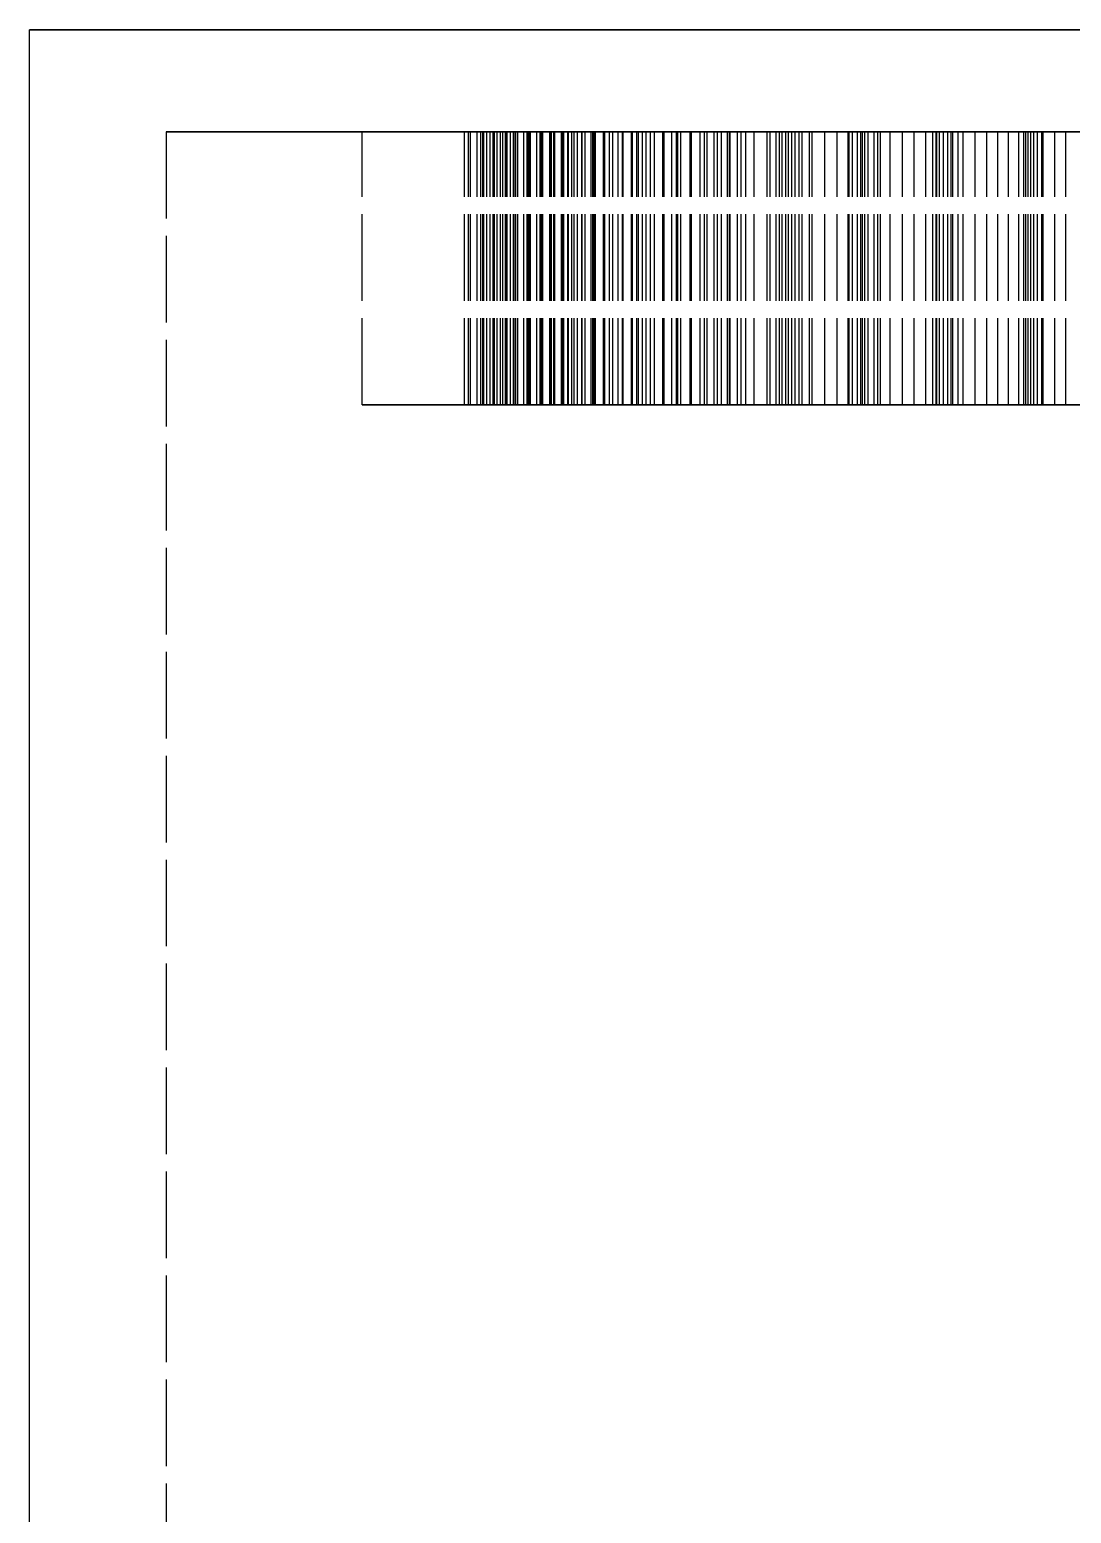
# Model space of a CAD drawing. Header units: millimetres. Extents: x -25 to 127, y -20 to 120.
# Drawn here: x -24 to -8.72, y 97.25 to 119 of the extents above; entities that cross this region are included whole.
import ezdxf

# ---------------------------------------------------------------- set-up
doc = ezdxf.new("R2010")
doc.units = ezdxf.units.MM
doc.linetypes.add('DASHED', pattern=[1.524, 1.27, -0.254])
doc.layers.add('HIDDEN', color=8, linetype='DASHED')
doc.layers.add('VISIBLE', color=7, linetype='CONTINUOUS')

msp = doc.modelspace()

# ---------------------------------------------------------------- linework, layer by layer
at = {"layer": 'HIDDEN'}
for points in [[(-24, 119), (-23.2381, 119), (-22.47619, 119), (-21.71429, 119), (-20.95238, 119), (-20.19048, 119), (-19.42857, 119), (-18.66667, 119), (-17.90476, 119), (-17.14286, 119), (-16.38095, 119), (-15.61905, 119), (-14.85714, 119), (-14.09524, 119), (-13.33333, 119), (-12.57143, 119), (-11.80952, 119), (-11.04762, 119), (-10.28571, 119), (-9.52381, 119), (-8.7619, 119), (-8, 119)], [(-8.03175, 117.5), (-8.73016, 117.5), (-9.42857, 117.5), (-10.12698, 117.5), (-10.8254, 117.5), (-11.52381, 117.5), (-12.22222, 117.5), (-12.92063, 117.5), (-13.61905, 117.5), (-14.31746, 117.5), (-15.01587, 117.5), (-15.71429, 117.5), (-16.4127, 117.5), (-17.11111, 117.5), (-17.80952, 117.5), (-18.50794, 117.5), (-19.20635, 117.5), (-19.90476, 117.5), (-20.60317, 117.5), (-21.30159, 117.5), (-22, 117.5)], [(-22, 117.5), (-21.30159, 117.5), (-20.60317, 117.5), (-19.90476, 117.5), (-19.20635, 117.5), (-18.50794, 117.5), (-17.80952, 117.5), (-17.11111, 117.5), (-16.4127, 117.5), (-15.71429, 117.5), (-15.01587, 117.5), (-14.31746, 117.5), (-13.61905, 117.5), (-12.92063, 117.5), (-12.22222, 117.5), (-11.52381, 117.5), (-10.8254, 117.5), (-10.12698, 117.5), (-9.42857, 117.5), (-8.73016, 117.5), (-8.03175, 117.5)], [(-22, 117.5), (-22, 78.5)], [(-8.19643, 117.5), (-8.80357, 117.5), (-9.41071, 117.5), (-10.01786, 117.5), (-10.625, 117.5), (-11.23214, 117.5), (-11.83929, 117.5), (-12.44643, 117.5), (-13.05357, 117.5), (-13.66071, 117.5), (-14.26786, 117.5), (-14.875, 117.5), (-15.48214, 117.5), (-16.08929, 117.5), (-16.69643, 117.5), (-17.30357, 117.5), (-17.91071, 117.5), (-18.51786, 117.5), (-19.125, 117.5)], [(-19.125, 117.5), (-18.51786, 117.5), (-17.91071, 117.5), (-17.30357, 117.5), (-16.69643, 117.5), (-16.08929, 117.5), (-15.48214, 117.5), (-14.875, 117.5), (-14.26786, 117.5), (-13.66071, 117.5), (-13.05357, 117.5), (-12.44643, 117.5), (-11.83929, 117.5), (-11.23214, 117.5), (-10.625, 117.5), (-10.01786, 117.5), (-9.41071, 117.5), (-8.80357, 117.5), (-8.19643, 117.5)], [(-19.125, 113.5), (-19.125, 117.5)], [(-17.4357, 117.5), (-17.6242, 117.5)], [(-17.6242, 117.5), (-17.4357, 117.5)], [(-17.6242, 113.5), (-17.6242, 117.5)], [(-17.6242, 113.5), (-17.6242, 117.5)], [(-17.53352, 117.5), (-17.56452, 117.5)], [(-17.56452, 117.5), (-17.38444, 117.5)], [(-17.38444, 117.5), (-17.56452, 117.5)], [(-17.56452, 117.5), (-17.53352, 117.5)], [(-17.56452, 113.5), (-17.56452, 117.5)], [(-17.56452, 113.5), (-17.56452, 117.5)], [(-17.33821, 117.5), (-17.53352, 117.5)], [(-17.53352, 117.5), (-17.33821, 117.5)], [(-17.53352, 113.5), (-17.53352, 117.5)], [(-17.53352, 113.5), (-17.53352, 117.5)], [(-17.24691, 117.5), (-17.4357, 117.5)], [(-17.4357, 117.5), (-17.24691, 117.5)], [(-17.4357, 113.5), (-17.4357, 117.5)], [(-17.4357, 113.5), (-17.4357, 117.5)], [(-17.38444, 117.5), (-17.20347, 117.5)], [(-17.20347, 117.5), (-17.38444, 117.5)], [(-17.38444, 113.5), (-17.38444, 117.5)], [(-17.38444, 113.5), (-17.38444, 117.5)], [(-17.29325, 117.5), (-17.35498, 117.5)], [(-17.35498, 117.5), (-17.18485, 117.5)], [(-17.18485, 117.5), (-17.35498, 117.5)], [(-17.35498, 117.5), (-17.29325, 117.5)], [(-17.35498, 113.5), (-17.35498, 117.5)], [(-17.35498, 113.5), (-17.35498, 117.5)], [(-17.1432, 117.5), (-17.33821, 117.5)], [(-17.33821, 117.5), (-17.1432, 117.5)], [(-17.33821, 113.5), (-17.33821, 117.5)], [(-17.33821, 113.5), (-17.33821, 117.5)], [(-17.0928, 117.5), (-17.29325, 117.5)], [(-17.29325, 117.5), (-17.0928, 117.5)], [(-17.29325, 113.5), (-17.29325, 117.5)], [(-17.29325, 113.5), (-17.29325, 117.5)], [(-17.0579, 117.5), (-17.24691, 117.5)], [(-17.24691, 117.5), (-17.0579, 117.5)], [(-17.24691, 113.5), (-17.24691, 117.5)], [(-17.24691, 113.5), (-17.24691, 117.5)], [(-17.20347, 117.5), (-17.02168, 117.5)], [(-17.02168, 117.5), (-17.20347, 117.5)], [(-17.20347, 113.5), (-17.20347, 117.5)], [(-17.20347, 113.5), (-17.20347, 117.5)], [(-17.18485, 117.5), (-17.01326, 117.5)], [(-17.01326, 117.5), (-17.18485, 117.5)], [(-17.18485, 113.5), (-17.18485, 117.5)], [(-17.18485, 113.5), (-17.18485, 117.5)], [(-16.94859, 117.5), (-17.1432, 117.5)], [(-17.1432, 117.5), (-16.94859, 117.5)], [(-17.1432, 113.5), (-17.1432, 117.5)], [(-17.1432, 113.5), (-17.1432, 117.5)], [(-16.89323, 117.5), (-17.0928, 117.5)], [(-17.0928, 117.5), (-16.89323, 117.5)], [(-17.0928, 113.5), (-17.0928, 117.5)], [(-17.0928, 113.5), (-17.0928, 117.5)], [(-16.86877, 117.5), (-17.0579, 117.5)], [(-17.0579, 117.5), (-16.86877, 117.5)], [(-17.0579, 113.5), (-17.0579, 117.5)], [(-17.0579, 113.5), (-17.0579, 117.5)], [(-17.02168, 117.5), (-16.83911, 117.5)], [(-16.83911, 117.5), (-17.02168, 117.5)], [(-17.02168, 113.5), (-17.02168, 117.5)], [(-17.02168, 113.5), (-17.02168, 117.5)], [(-17.01326, 117.5), (-16.84023, 117.5)], [(-16.84023, 117.5), (-17.01326, 117.5)], [(-17.01326, 113.5), (-17.01326, 117.5)], [(-17.01326, 113.5), (-17.01326, 117.5)], [(-16.90543, 117.5), (-16.99738, 117.5)], [(-16.99738, 117.5), (-16.83865, 117.5)], [(-16.83865, 117.5), (-16.99738, 117.5)], [(-16.99738, 117.5), (-16.90543, 117.5)], [(-16.99738, 113.5), (-16.99738, 117.5)], [(-16.99738, 113.5), (-16.99738, 117.5)], [(-16.75451, 117.5), (-16.94859, 117.5)], [(-16.94859, 117.5), (-16.75451, 117.5)], [(-16.94859, 113.5), (-16.94859, 117.5)], [(-16.94859, 113.5), (-16.94859, 117.5)], [(-16.70155, 117.5), (-16.90543, 117.5)], [(-16.90543, 117.5), (-16.70155, 117.5)], [(-16.90543, 113.5), (-16.90543, 117.5)], [(-16.90543, 113.5), (-16.90543, 117.5)], [(-16.69468, 117.5), (-16.89323, 117.5)], [(-16.89323, 117.5), (-16.69468, 117.5)], [(-16.89323, 113.5), (-16.89323, 117.5)], [(-16.89323, 113.5), (-16.89323, 117.5)], [(-16.6796, 117.5), (-16.86877, 117.5)], [(-16.86877, 117.5), (-16.6796, 117.5)], [(-16.86877, 113.5), (-16.86877, 117.5)], [(-16.86877, 113.5), (-16.86877, 117.5)], [(-16.84023, 117.5), (-16.66579, 117.5)], [(-16.66579, 117.5), (-16.84023, 117.5)], [(-16.84023, 113.5), (-16.84023, 117.5)], [(-16.84023, 113.5), (-16.84023, 117.5)], [(-16.83911, 117.5), (-16.65581, 117.5)], [(-16.65581, 117.5), (-16.83911, 117.5)], [(-16.83911, 113.5), (-16.83911, 117.5)], [(-16.83911, 113.5), (-16.83911, 117.5)], [(-16.83865, 117.5), (-16.6779, 117.5)], [(-16.6779, 117.5), (-16.83865, 117.5)], [(-16.83865, 113.5), (-16.83865, 117.5)], [(-16.83865, 113.5), (-16.83865, 117.5)], [(-16.56109, 117.5), (-16.75451, 117.5)], [(-16.75451, 117.5), (-16.56109, 117.5)], [(-16.75451, 113.5), (-16.75451, 117.5)], [(-16.75451, 113.5), (-16.75451, 117.5)], [(-16.49914, 117.5), (-16.70155, 117.5)], [(-16.70155, 117.5), (-16.49914, 117.5)], [(-16.70155, 113.5), (-16.70155, 117.5)], [(-16.70155, 113.5), (-16.70155, 117.5)], [(-16.49731, 117.5), (-16.69468, 117.5)], [(-16.69468, 117.5), (-16.49731, 117.5)], [(-16.69468, 113.5), (-16.69468, 117.5)], [(-16.69468, 113.5), (-16.69468, 117.5)], [(-16.4905, 117.5), (-16.6796, 117.5)], [(-16.6796, 117.5), (-16.4905, 117.5)], [(-16.6796, 113.5), (-16.6796, 117.5)], [(-16.6796, 113.5), (-16.6796, 117.5)], [(-16.6779, 117.5), (-16.51511, 117.5)], [(-16.51511, 117.5), (-16.6779, 117.5)], [(-16.6779, 113.5), (-16.6779, 117.5)], [(-16.6779, 113.5), (-16.6779, 117.5)], [(-16.66579, 117.5), (-16.48992, 117.5)], [(-16.48992, 117.5), (-16.66579, 117.5)], [(-16.66579, 113.5), (-16.66579, 117.5)], [(-16.66579, 113.5), (-16.66579, 117.5)], [(-16.65581, 117.5), (-16.47181, 117.5)], [(-16.47181, 117.5), (-16.65581, 117.5)], [(-16.65581, 113.5), (-16.65581, 117.5)], [(-16.65581, 113.5), (-16.65581, 117.5)], [(-16.3685, 117.5), (-16.56109, 117.5)], [(-16.56109, 117.5), (-16.3685, 117.5)], [(-16.56109, 113.5), (-16.56109, 117.5)], [(-16.56109, 113.5), (-16.56109, 117.5)], [(-16.51511, 117.5), (-16.35028, 117.5)], [(-16.35028, 117.5), (-16.51511, 117.5)], [(-16.51511, 113.5), (-16.51511, 117.5)], [(-16.51511, 113.5), (-16.51511, 117.5)], [(-16.29834, 117.5), (-16.49914, 117.5)], [(-16.49914, 117.5), (-16.29834, 117.5)], [(-16.49914, 113.5), (-16.49914, 117.5)], [(-16.49914, 113.5), (-16.49914, 117.5)], [(-16.30129, 117.5), (-16.49731, 117.5)], [(-16.49731, 117.5), (-16.30129, 117.5)], [(-16.49731, 113.5), (-16.49731, 117.5)], [(-16.49731, 113.5), (-16.49731, 117.5)], [(-16.37339, 117.5), (-16.49476, 117.5)], [(-16.49476, 117.5), (-16.3488, 117.5)], [(-16.3488, 117.5), (-16.49476, 117.5)], [(-16.49476, 117.5), (-16.37339, 117.5)], [(-16.49476, 113.5), (-16.49476, 117.5)], [(-16.49476, 113.5), (-16.49476, 117.5)], [(-16.47181, 117.5), (-16.4905, 117.5)], [(-16.4905, 117.5), (-16.47181, 117.5)], [(-16.4905, 113.5), (-16.4905, 117.5)], [(-16.4905, 113.5), (-16.4905, 117.5)], [(-16.48992, 117.5), (-16.31259, 117.5)], [(-16.31259, 117.5), (-16.48992, 117.5)], [(-16.48992, 113.5), (-16.48992, 117.5)], [(-16.48992, 113.5), (-16.48992, 117.5)], [(-16.47181, 113.5), (-16.47181, 117.5)], [(-16.47181, 113.5), (-16.47181, 117.5)], [(-16.16782, 117.5), (-16.37339, 117.5)], [(-16.37339, 117.5), (-16.16782, 117.5)], [(-16.37339, 113.5), (-16.37339, 117.5)], [(-16.37339, 113.5), (-16.37339, 117.5)], [(-16.31259, 117.5), (-16.3685, 117.5)], [(-16.3685, 117.5), (-16.31259, 117.5)], [(-16.3685, 113.5), (-16.3685, 117.5)], [(-16.3685, 113.5), (-16.3685, 117.5)], [(-16.35028, 117.5), (-16.18334, 117.5)], [(-16.18334, 117.5), (-16.35028, 117.5)], [(-16.35028, 113.5), (-16.35028, 117.5)], [(-16.35028, 113.5), (-16.35028, 117.5)], [(-16.3488, 117.5), (-16.20025, 117.5)], [(-16.20025, 117.5), (-16.3488, 117.5)], [(-16.3488, 113.5), (-16.3488, 117.5)], [(-16.3488, 113.5), (-16.3488, 117.5)], [(-16.31259, 113.5), (-16.31259, 117.5)], [(-16.31259, 113.5), (-16.31259, 117.5)], [(-16.10685, 117.5), (-16.30129, 117.5)], [(-16.30129, 117.5), (-16.10685, 117.5)], [(-16.30129, 113.5), (-16.30129, 117.5)], [(-16.30129, 113.5), (-16.30129, 117.5)], [(-16.09936, 117.5), (-16.29834, 117.5)], [(-16.29834, 117.5), (-16.09936, 117.5)], [(-16.29834, 113.5), (-16.29834, 117.5)], [(-16.29834, 113.5), (-16.29834, 117.5)], [(-16.20025, 117.5), (-16.04909, 117.5)], [(-16.04909, 117.5), (-16.20025, 117.5)], [(-16.20025, 113.5), (-16.20025, 117.5)], [(-16.20025, 113.5), (-16.20025, 117.5)], [(-16.18334, 117.5), (-16.01419, 117.5)], [(-16.01419, 117.5), (-16.18334, 117.5)], [(-16.18334, 113.5), (-16.18334, 117.5)], [(-16.18334, 113.5), (-16.18334, 117.5)], [(-15.96428, 117.5), (-16.16782, 117.5)], [(-16.16782, 117.5), (-15.96428, 117.5)], [(-16.16782, 113.5), (-16.16782, 117.5)], [(-16.16782, 113.5), (-16.16782, 117.5)], [(-16.01419, 117.5), (-16.10685, 117.5)], [(-16.10685, 117.5), (-16.01419, 117.5)], [(-16.10685, 113.5), (-16.10685, 117.5)], [(-16.10685, 113.5), (-16.10685, 117.5)], [(-15.90241, 117.5), (-16.09936, 117.5)], [(-16.09936, 117.5), (-15.90241, 117.5)], [(-16.09936, 113.5), (-16.09936, 117.5)], [(-16.09936, 113.5), (-16.09936, 117.5)], [(-16.04909, 117.5), (-15.89527, 117.5)], [(-15.89527, 117.5), (-16.04909, 117.5)], [(-16.04909, 113.5), (-16.04909, 117.5)], [(-16.04909, 113.5), (-16.04909, 117.5)], [(-16.01419, 113.5), (-16.01419, 117.5)], [(-16.01419, 113.5), (-16.01419, 117.5)], [(-15.76295, 117.5), (-15.96428, 117.5)], [(-15.96428, 117.5), (-15.76295, 117.5)], [(-15.96428, 113.5), (-15.96428, 117.5)], [(-15.96428, 113.5), (-15.96428, 117.5)], [(-15.70778, 117.5), (-15.90241, 117.5)], [(-15.90241, 117.5), (-15.70778, 117.5)], [(-15.90241, 113.5), (-15.90241, 117.5)], [(-15.90241, 113.5), (-15.90241, 117.5)], [(-15.89527, 117.5), (-15.73869, 117.5)], [(-15.73869, 117.5), (-15.89527, 117.5)], [(-15.89527, 113.5), (-15.89527, 117.5)], [(-15.89527, 113.5), (-15.89527, 117.5)], [(-15.70166, 117.5), (-15.85142, 117.5)], [(-15.85142, 117.5), (-15.71945, 117.5)], [(-15.71945, 117.5), (-15.85142, 117.5)], [(-15.85142, 117.5), (-15.70166, 117.5)], [(-15.85142, 113.5), (-15.85142, 117.5)], [(-15.85142, 113.5), (-15.85142, 117.5)], [(-15.56405, 117.5), (-15.76295, 117.5)], [(-15.76295, 117.5), (-15.56405, 117.5)], [(-15.76295, 113.5), (-15.76295, 117.5)], [(-15.76295, 113.5), (-15.76295, 117.5)], [(-15.73869, 117.5), (-15.57917, 117.5)], [(-15.57917, 117.5), (-15.73869, 117.5)], [(-15.73869, 113.5), (-15.73869, 117.5)], [(-15.73869, 113.5), (-15.73869, 117.5)], [(-15.71945, 117.5), (-15.58438, 117.5)], [(-15.58438, 117.5), (-15.71945, 117.5)], [(-15.71945, 113.5), (-15.71945, 117.5)], [(-15.71945, 113.5), (-15.71945, 117.5)], [(-15.57917, 117.5), (-15.70778, 117.5)], [(-15.70778, 117.5), (-15.57917, 117.5)], [(-15.70778, 113.5), (-15.70778, 117.5)], [(-15.70778, 113.5), (-15.70778, 117.5)], [(-15.49615, 117.5), (-15.70166, 117.5)], [(-15.70166, 117.5), (-15.49615, 117.5)], [(-15.70166, 113.5), (-15.70166, 117.5)], [(-15.70166, 113.5), (-15.70166, 117.5)], [(-15.58438, 117.5), (-15.44615, 117.5)], [(-15.44615, 117.5), (-15.58438, 117.5)], [(-15.58438, 113.5), (-15.58438, 117.5)], [(-15.58438, 113.5), (-15.58438, 117.5)], [(-15.57917, 113.5), (-15.57917, 117.5)], [(-15.57917, 113.5), (-15.57917, 117.5)], [(-15.36785, 117.5), (-15.56405, 117.5)], [(-15.56405, 117.5), (-15.36785, 117.5)], [(-15.56405, 113.5), (-15.56405, 117.5)], [(-15.56405, 113.5), (-15.56405, 117.5)], [(-15.29322, 117.5), (-15.49615, 117.5)], [(-15.49615, 117.5), (-15.29322, 117.5)], [(-15.49615, 113.5), (-15.49615, 117.5)], [(-15.49615, 113.5), (-15.49615, 117.5)], [(-15.44615, 117.5), (-15.30465, 117.5)], [(-15.30465, 117.5), (-15.44615, 117.5)], [(-15.44615, 113.5), (-15.44615, 117.5)], [(-15.44615, 113.5), (-15.44615, 117.5)], [(-15.1747, 117.5), (-15.36785, 117.5)], [(-15.36785, 117.5), (-15.1747, 117.5)], [(-15.36785, 113.5), (-15.36785, 117.5)], [(-15.36785, 113.5), (-15.36785, 117.5)], [(-15.30465, 117.5), (-15.15976, 117.5)], [(-15.15976, 117.5), (-15.30465, 117.5)], [(-15.30465, 113.5), (-15.30465, 117.5)], [(-15.30465, 113.5), (-15.30465, 117.5)], [(-15.09307, 117.5), (-15.29322, 117.5)], [(-15.29322, 117.5), (-15.09307, 117.5)], [(-15.29322, 113.5), (-15.29322, 117.5)], [(-15.29322, 113.5), (-15.29322, 117.5)], [(-15.01123, 117.5), (-15.1747, 117.5)], [(-15.1747, 117.5), (-15.01123, 117.5)], [(-15.1747, 113.5), (-15.1747, 117.5)], [(-15.1747, 113.5), (-15.1747, 117.5)], [(-15.15976, 117.5), (-15.01123, 117.5)], [(-15.01123, 117.5), (-15.15976, 117.5)], [(-15.15976, 113.5), (-15.15976, 117.5)], [(-15.15976, 113.5), (-15.15976, 117.5)], [(-14.89596, 117.5), (-15.09307, 117.5)], [(-15.09307, 117.5), (-14.89596, 117.5)], [(-15.09307, 113.5), (-15.09307, 117.5)], [(-15.09307, 113.5), (-15.09307, 117.5)], [(-14.89596, 117.5), (-15.07283, 117.5)], [(-15.07283, 117.5), (-14.956, 117.5)], [(-14.956, 117.5), (-15.07283, 117.5)], [(-15.07283, 117.5), (-14.89596, 117.5)], [(-15.07283, 113.5), (-15.07283, 117.5)], [(-15.07283, 113.5), (-15.07283, 117.5)], [(-15.01123, 113.5), (-15.01123, 117.5)], [(-15.01123, 113.5), (-15.01123, 117.5)], [(-14.956, 117.5), (-14.83555, 117.5)], [(-14.83555, 117.5), (-14.956, 117.5)], [(-14.956, 113.5), (-14.956, 117.5)], [(-14.956, 113.5), (-14.956, 117.5)], [(-14.69226, 117.5), (-14.89596, 117.5)], [(-14.70218, 117.5), (-14.89596, 117.5)], [(-14.89596, 117.5), (-14.70218, 117.5)], [(-14.89596, 117.5), (-14.69226, 117.5)], [(-14.89596, 113.5), (-14.89596, 117.5)], [(-14.89596, 113.5), (-14.89596, 117.5)], [(-14.89596, 113.5), (-14.89596, 117.5)], [(-14.89596, 113.5), (-14.89596, 117.5)], [(-14.83555, 117.5), (-14.71142, 117.5)], [(-14.71142, 117.5), (-14.83555, 117.5)], [(-14.83555, 113.5), (-14.83555, 117.5)], [(-14.83555, 113.5), (-14.83555, 117.5)], [(-14.71142, 117.5), (-14.58346, 117.5)], [(-14.58346, 117.5), (-14.71142, 117.5)], [(-14.71142, 113.5), (-14.71142, 117.5)], [(-14.71142, 113.5), (-14.71142, 117.5)], [(-14.51215, 117.5), (-14.70218, 117.5)], [(-14.70218, 117.5), (-14.51215, 117.5)], [(-14.70218, 113.5), (-14.70218, 117.5)], [(-14.70218, 113.5), (-14.70218, 117.5)], [(-14.49168, 117.5), (-14.69226, 117.5)], [(-14.69226, 117.5), (-14.49168, 117.5)], [(-14.69226, 113.5), (-14.69226, 117.5)], [(-14.69226, 113.5), (-14.69226, 117.5)], [(-14.58346, 117.5), (-14.45149, 117.5)], [(-14.45149, 117.5), (-14.58346, 117.5)], [(-14.58346, 113.5), (-14.58346, 117.5)], [(-14.58346, 113.5), (-14.58346, 117.5)], [(-14.31522, 117.5), (-14.51215, 117.5)], [(-14.51215, 117.5), (-14.31522, 117.5)], [(-14.51215, 113.5), (-14.51215, 117.5)], [(-14.51215, 113.5), (-14.51215, 117.5)], [(-14.29443, 117.5), (-14.49168, 117.5)], [(-14.49168, 117.5), (-14.29443, 117.5)], [(-14.49168, 113.5), (-14.49168, 117.5)], [(-14.49168, 113.5), (-14.49168, 117.5)], [(-14.45149, 117.5), (-14.31522, 117.5)], [(-14.31522, 117.5), (-14.45149, 117.5)], [(-14.45149, 113.5), (-14.45149, 117.5)], [(-14.45149, 113.5), (-14.45149, 117.5)], [(-14.31522, 113.5), (-14.31522, 117.5)], [(-14.31522, 113.5), (-14.31522, 117.5)], [(-14.10078, 117.5), (-14.29443, 117.5)], [(-14.29443, 117.5), (-14.10078, 117.5)], [(-14.29443, 113.5), (-14.29443, 117.5)], [(-14.29443, 113.5), (-14.29443, 117.5)], [(-13.96318, 117.5), (-14.16565, 117.5)], [(-14.16565, 117.5), (-14.06495, 117.5)], [(-14.06495, 117.5), (-14.16565, 117.5)], [(-14.16565, 117.5), (-13.96318, 117.5)], [(-14.16565, 113.5), (-14.16565, 117.5)], [(-14.16565, 113.5), (-14.16565, 117.5)], [(-13.91108, 117.5), (-14.10078, 117.5)], [(-14.10078, 117.5), (-13.91108, 117.5)], [(-14.10078, 113.5), (-14.10078, 117.5)], [(-14.10078, 113.5), (-14.10078, 117.5)], [(-14.06495, 117.5), (-13.96016, 117.5)], [(-13.96016, 117.5), (-14.06495, 117.5)], [(-14.06495, 113.5), (-14.06495, 117.5)], [(-14.06495, 113.5), (-14.06495, 117.5)], [(-13.76303, 117.5), (-13.96318, 117.5)], [(-13.96318, 117.5), (-13.76303, 117.5)], [(-13.96318, 113.5), (-13.96318, 117.5)], [(-13.96318, 113.5), (-13.96318, 117.5)], [(-13.96016, 117.5), (-13.85118, 117.5)], [(-13.85118, 117.5), (-13.96016, 117.5)], [(-13.96016, 113.5), (-13.96016, 117.5)], [(-13.96016, 113.5), (-13.96016, 117.5)], [(-13.72579, 117.5), (-13.91108, 117.5)], [(-13.91108, 117.5), (-13.72579, 117.5)], [(-13.91108, 113.5), (-13.91108, 117.5)], [(-13.91108, 113.5), (-13.91108, 117.5)], [(-13.85118, 117.5), (-13.73785, 117.5)], [(-13.73785, 117.5), (-13.85118, 117.5)], [(-13.85118, 113.5), (-13.85118, 117.5)], [(-13.85118, 113.5), (-13.85118, 117.5)], [(-13.5665, 117.5), (-13.76303, 117.5)], [(-13.76303, 117.5), (-13.5665, 117.5)], [(-13.76303, 113.5), (-13.76303, 117.5)], [(-13.76303, 113.5), (-13.76303, 117.5)], [(-13.73785, 117.5), (-13.61993, 117.5)], [(-13.61993, 117.5), (-13.73785, 117.5)], [(-13.73785, 113.5), (-13.73785, 117.5)], [(-13.73785, 113.5), (-13.73785, 117.5)], [(-13.49708, 117.5), (-13.72579, 117.5)], [(-13.72579, 117.5), (-13.49708, 117.5)], [(-13.72579, 113.5), (-13.72579, 117.5)], [(-13.72579, 113.5), (-13.72579, 117.5)], [(-13.61993, 117.5), (-13.49708, 117.5)], [(-13.49708, 117.5), (-13.61993, 117.5)], [(-13.61993, 113.5), (-13.61993, 117.5)], [(-13.61993, 113.5), (-13.61993, 117.5)], [(-13.37382, 117.5), (-13.5665, 117.5)], [(-13.5665, 117.5), (-13.37382, 117.5)], [(-13.5665, 113.5), (-13.5665, 117.5)], [(-13.5665, 113.5), (-13.5665, 117.5)], [(-13.49708, 113.5), (-13.49708, 117.5)], [(-13.49708, 113.5), (-13.49708, 117.5)], [(-13.18529, 117.5), (-13.37382, 117.5)], [(-13.37382, 117.5), (-13.18529, 117.5)], [(-13.37382, 113.5), (-13.37382, 117.5)], [(-13.37382, 113.5), (-13.37382, 117.5)], [(-13.00129, 117.5), (-13.18529, 117.5)], [(-13.18529, 117.5), (-13.00129, 117.5)], [(-13.18529, 113.5), (-13.18529, 117.5)], [(-13.18529, 113.5), (-13.18529, 117.5)], [(-12.91126, 117.5), (-13.13762, 117.5)], [(-13.13762, 117.5), (-13.05389, 117.5)], [(-13.05389, 117.5), (-13.13762, 117.5)], [(-13.13762, 117.5), (-12.91126, 117.5)], [(-13.13762, 113.5), (-13.13762, 117.5)], [(-13.13762, 113.5), (-13.13762, 117.5)], [(-13.05389, 117.5), (-12.96565, 117.5)], [(-12.96565, 117.5), (-13.05389, 117.5)], [(-13.05389, 113.5), (-13.05389, 117.5)], [(-13.05389, 113.5), (-13.05389, 117.5)], [(-12.82233, 117.5), (-13.00129, 117.5)], [(-13.00129, 117.5), (-12.82233, 117.5)], [(-13.00129, 113.5), (-13.00129, 117.5)], [(-13.00129, 113.5), (-13.00129, 117.5)], [(-12.96565, 117.5), (-12.87276, 117.5)], [(-12.87276, 117.5), (-12.96565, 117.5)], [(-12.96565, 113.5), (-12.96565, 117.5)], [(-12.96565, 113.5), (-12.96565, 117.5)], [(-12.71638, 117.5), (-12.91126, 117.5)], [(-12.91126, 117.5), (-12.71638, 117.5)], [(-12.91126, 113.5), (-12.91126, 117.5)], [(-12.91126, 113.5), (-12.91126, 117.5)], [(-12.87276, 117.5), (-12.77503, 117.5)], [(-12.77503, 117.5), (-12.87276, 117.5)], [(-12.87276, 113.5), (-12.87276, 117.5)], [(-12.87276, 113.5), (-12.87276, 117.5)], [(-12.56378, 117.5), (-12.82233, 117.5)], [(-12.82233, 117.5), (-12.56378, 117.5)], [(-12.82233, 113.5), (-12.82233, 117.5)], [(-12.82233, 113.5), (-12.82233, 117.5)], [(-12.77503, 117.5), (-12.67217, 117.5)], [(-12.67217, 117.5), (-12.77503, 117.5)], [(-12.77503, 113.5), (-12.77503, 117.5)], [(-12.77503, 113.5), (-12.77503, 117.5)], [(-12.52558, 117.5), (-12.71638, 117.5)], [(-12.71638, 117.5), (-12.52558, 117.5)], [(-12.71638, 113.5), (-12.71638, 117.5)], [(-12.71638, 113.5), (-12.71638, 117.5)], [(-12.67217, 117.5), (-12.56378, 117.5)], [(-12.56378, 117.5), (-12.67217, 117.5)], [(-12.67217, 113.5), (-12.67217, 117.5)], [(-12.67217, 113.5), (-12.67217, 117.5)], [(-12.56378, 113.5), (-12.56378, 117.5)], [(-12.56378, 113.5), (-12.56378, 117.5)], [(-12.33912, 117.5), (-12.52558, 117.5)], [(-12.52558, 117.5), (-12.33912, 117.5)], [(-12.52558, 113.5), (-12.52558, 117.5)], [(-12.52558, 113.5), (-12.52558, 117.5)], [(-12.15732, 117.5), (-12.33912, 117.5)], [(-12.33912, 117.5), (-12.15732, 117.5)], [(-12.33912, 113.5), (-12.33912, 117.5)], [(-12.33912, 113.5), (-12.33912, 117.5)], [(-11.98058, 117.5), (-12.15732, 117.5)], [(-12.15732, 117.5), (-11.98058, 117.5)], [(-12.15732, 113.5), (-12.15732, 117.5)], [(-12.15732, 113.5), (-12.15732, 117.5)], [(-11.7492, 117.5), (-11.99749, 117.5)], [(-11.99749, 117.5), (-11.93147, 117.5)], [(-11.93147, 117.5), (-11.99749, 117.5)], [(-11.99749, 117.5), (-11.7492, 117.5)], [(-11.99749, 113.5), (-11.99749, 117.5)], [(-11.99749, 113.5), (-11.99749, 117.5)], [(-11.80947, 117.5), (-11.98058, 117.5)], [(-11.98058, 117.5), (-11.80947, 117.5)], [(-11.98058, 113.5), (-11.98058, 117.5)], [(-11.98058, 113.5), (-11.98058, 117.5)], [(-11.93147, 117.5), (-11.86054, 117.5)], [(-11.86054, 117.5), (-11.93147, 117.5)], [(-11.93147, 113.5), (-11.93147, 117.5)], [(-11.93147, 113.5), (-11.93147, 117.5)], [(-11.86054, 117.5), (-11.78452, 117.5)], [(-11.78452, 117.5), (-11.86054, 117.5)], [(-11.86054, 113.5), (-11.86054, 117.5)], [(-11.86054, 113.5), (-11.86054, 117.5)], [(-11.5233, 117.5), (-11.80947, 117.5)], [(-11.80947, 117.5), (-11.5233, 117.5)], [(-11.80947, 113.5), (-11.80947, 117.5)], [(-11.80947, 113.5), (-11.80947, 117.5)], [(-11.78452, 117.5), (-11.70321, 117.5)], [(-11.70321, 117.5), (-11.78452, 117.5)], [(-11.78452, 113.5), (-11.78452, 117.5)], [(-11.78452, 113.5), (-11.78452, 117.5)], [(-11.56124, 117.5), (-11.7492, 117.5)], [(-11.7492, 117.5), (-11.56124, 117.5)], [(-11.7492, 113.5), (-11.7492, 117.5)], [(-11.7492, 113.5), (-11.7492, 117.5)], [(-11.70321, 117.5), (-11.61629, 117.5)], [(-11.61629, 117.5), (-11.70321, 117.5)], [(-11.70321, 113.5), (-11.70321, 117.5)], [(-11.70321, 113.5), (-11.70321, 117.5)], [(-11.61629, 117.5), (-11.5233, 117.5)], [(-11.5233, 117.5), (-11.61629, 117.5)], [(-11.61629, 113.5), (-11.61629, 117.5)], [(-11.61629, 113.5), (-11.61629, 117.5)], [(-11.3778, 117.5), (-11.56124, 117.5)], [(-11.56124, 117.5), (-11.3778, 117.5)], [(-11.56124, 113.5), (-11.56124, 117.5)], [(-11.56124, 113.5), (-11.56124, 117.5)], [(-11.5233, 113.5), (-11.5233, 117.5)], [(-11.5233, 113.5), (-11.5233, 117.5)], [(-11.19915, 117.5), (-11.3778, 117.5)], [(-11.3778, 117.5), (-11.19915, 117.5)], [(-11.3778, 113.5), (-11.3778, 117.5)], [(-11.3778, 113.5), (-11.3778, 117.5)], [(-11.02562, 117.5), (-11.19915, 117.5)], [(-11.19915, 117.5), (-11.02562, 117.5)], [(-11.19915, 113.5), (-11.19915, 117.5)], [(-11.19915, 113.5), (-11.19915, 117.5)], [(-10.85766, 117.5), (-11.02562, 117.5)], [(-11.02562, 117.5), (-10.85766, 117.5)], [(-11.02562, 113.5), (-11.02562, 117.5)], [(-11.02562, 113.5), (-11.02562, 117.5)], [(-10.69586, 117.5), (-10.85766, 117.5)], [(-10.85766, 117.5), (-10.69586, 117.5)], [(-10.85766, 113.5), (-10.85766, 117.5)], [(-10.85766, 113.5), (-10.85766, 117.5)], [(-10.48689, 117.5), (-10.75501, 117.5)], [(-10.75501, 117.5), (-10.70725, 117.5)], [(-10.70725, 117.5), (-10.75501, 117.5)], [(-10.75501, 117.5), (-10.48689, 117.5)], [(-10.75501, 113.5), (-10.75501, 117.5)], [(-10.75501, 113.5), (-10.75501, 117.5)], [(-10.70725, 117.5), (-10.65423, 117.5)], [(-10.65423, 117.5), (-10.70725, 117.5)], [(-10.70725, 113.5), (-10.70725, 117.5)], [(-10.70725, 113.5), (-10.70725, 117.5)], [(-10.3845, 117.5), (-10.69586, 117.5)], [(-10.69586, 117.5), (-10.3845, 117.5)], [(-10.69586, 113.5), (-10.69586, 117.5)], [(-10.69586, 113.5), (-10.69586, 117.5)], [(-10.65423, 117.5), (-10.59574, 117.5)], [(-10.59574, 117.5), (-10.65423, 117.5)], [(-10.65423, 113.5), (-10.65423, 117.5)], [(-10.65423, 113.5), (-10.65423, 117.5)], [(-10.59574, 117.5), (-10.53155, 117.5)], [(-10.53155, 117.5), (-10.59574, 117.5)], [(-10.59574, 113.5), (-10.59574, 117.5)], [(-10.59574, 113.5), (-10.59574, 117.5)], [(-10.53155, 117.5), (-10.46131, 117.5)], [(-10.46131, 117.5), (-10.53155, 117.5)], [(-10.53155, 113.5), (-10.53155, 117.5)], [(-10.53155, 113.5), (-10.53155, 117.5)], [(-10.30746, 117.5), (-10.48689, 117.5)], [(-10.48689, 117.5), (-10.30746, 117.5)], [(-10.48689, 113.5), (-10.48689, 117.5)], [(-10.48689, 113.5), (-10.48689, 117.5)], [(-10.46131, 117.5), (-10.3845, 117.5)], [(-10.3845, 117.5), (-10.46131, 117.5)], [(-10.46131, 113.5), (-10.46131, 117.5)], [(-10.46131, 113.5), (-10.46131, 117.5)], [(-10.3845, 113.5), (-10.3845, 117.5)], [(-10.3845, 113.5), (-10.3845, 117.5)], [(-10.13294, 117.5), (-10.30746, 117.5)], [(-10.30746, 117.5), (-10.13294, 117.5)], [(-10.30746, 113.5), (-10.30746, 117.5)], [(-10.30746, 113.5), (-10.30746, 117.5)], [(-9.96362, 117.5), (-10.13294, 117.5)], [(-10.13294, 117.5), (-9.96362, 117.5)], [(-10.13294, 113.5), (-10.13294, 117.5)], [(-10.13294, 113.5), (-10.13294, 117.5)], [(-9.79986, 117.5), (-9.96362, 117.5)], [(-9.96362, 117.5), (-9.79986, 117.5)], [(-9.96362, 113.5), (-9.96362, 117.5)], [(-9.96362, 113.5), (-9.96362, 117.5)], [(-9.6421, 117.5), (-9.79986, 117.5)], [(-9.79986, 117.5), (-9.6421, 117.5)], [(-9.79986, 113.5), (-9.79986, 117.5)], [(-9.79986, 113.5), (-9.79986, 117.5)], [(-9.49099, 117.5), (-9.6421, 117.5)], [(-9.6421, 117.5), (-9.49099, 117.5)], [(-9.6421, 113.5), (-9.6421, 117.5)], [(-9.6421, 113.5), (-9.6421, 117.5)], [(-9.15711, 117.5), (-9.49099, 117.5)], [(-9.49099, 117.5), (-9.15711, 117.5)], [(-9.49099, 113.5), (-9.49099, 117.5)], [(-9.49099, 113.5), (-9.49099, 117.5)], [(-9.13511, 117.5), (-9.42078, 117.5)], [(-9.42078, 117.5), (-9.39169, 117.5)], [(-9.39169, 117.5), (-9.42078, 117.5)], [(-9.42078, 117.5), (-9.13511, 117.5)], [(-9.42078, 113.5), (-9.42078, 117.5)], [(-9.42078, 113.5), (-9.42078, 117.5)], [(-9.39169, 117.5), (-9.35702, 117.5)], [(-9.35702, 117.5), (-9.39169, 117.5)], [(-9.39169, 113.5), (-9.39169, 117.5)], [(-9.39169, 113.5), (-9.39169, 117.5)], [(-9.35702, 117.5), (-9.31656, 117.5)], [(-9.31656, 117.5), (-9.35702, 117.5)], [(-9.35702, 113.5), (-9.35702, 117.5)], [(-9.35702, 113.5), (-9.35702, 117.5)], [(-9.31656, 117.5), (-9.27004, 117.5)], [(-9.27004, 117.5), (-9.31656, 117.5)], [(-9.31656, 113.5), (-9.31656, 117.5)], [(-9.31656, 113.5), (-9.31656, 117.5)], [(-9.27004, 117.5), (-9.21708, 117.5)], [(-9.21708, 117.5), (-9.27004, 117.5)], [(-9.27004, 113.5), (-9.27004, 117.5)], [(-9.27004, 113.5), (-9.27004, 117.5)], [(-9.21708, 117.5), (-9.15711, 117.5)], [(-9.15711, 117.5), (-9.21708, 117.5)], [(-9.21708, 113.5), (-9.21708, 117.5)], [(-9.21708, 113.5), (-9.21708, 117.5)], [(-9.15711, 113.5), (-9.15711, 117.5)], [(-9.15711, 113.5), (-9.15711, 117.5)], [(-8.96574, 117.5), (-9.13511, 117.5)], [(-9.13511, 117.5), (-8.96574, 117.5)], [(-9.13511, 113.5), (-9.13511, 117.5)], [(-9.13511, 113.5), (-9.13511, 117.5)], [(-8.80164, 117.5), (-8.96574, 117.5)], [(-8.96574, 117.5), (-8.80164, 117.5)], [(-8.96574, 113.5), (-8.96574, 117.5)], [(-8.96574, 113.5), (-8.96574, 117.5)], [(-8.6431, 117.5), (-8.80164, 117.5)], [(-8.80164, 117.5), (-8.6431, 117.5)], [(-8.80164, 113.5), (-8.80164, 117.5)], [(-8.80164, 113.5), (-8.80164, 117.5)], [(-8.19643, 113.5), (-8.80357, 113.5), (-9.41071, 113.5), (-10.01786, 113.5), (-10.625, 113.5), (-11.23214, 113.5), (-11.83929, 113.5), (-12.44643, 113.5), (-13.05357, 113.5), (-13.66071, 113.5), (-14.26786, 113.5), (-14.875, 113.5), (-15.48214, 113.5), (-16.08929, 113.5), (-16.69643, 113.5), (-17.30357, 113.5), (-17.91071, 113.5), (-18.51786, 113.5), (-19.125, 113.5)], [(-19.125, 113.5), (-18.51786, 113.5), (-17.91071, 113.5), (-17.30357, 113.5), (-16.69643, 113.5), (-16.08929, 113.5), (-15.48214, 113.5), (-14.875, 113.5), (-14.26786, 113.5), (-13.66071, 113.5), (-13.05357, 113.5), (-12.44643, 113.5), (-11.83929, 113.5), (-11.23214, 113.5), (-10.625, 113.5), (-10.01786, 113.5), (-9.41071, 113.5), (-8.80357, 113.5), (-8.19643, 113.5)], [(-17.4357, 113.5), (-17.6242, 113.5)], [(-17.6242, 113.5), (-17.4357, 113.5)], [(-17.53352, 113.5), (-17.56452, 113.5)], [(-17.56452, 113.5), (-17.38444, 113.5)], [(-17.38444, 113.5), (-17.56452, 113.5)], [(-17.56452, 113.5), (-17.53352, 113.5)], [(-17.33821, 113.5), (-17.53352, 113.5)], [(-17.53352, 113.5), (-17.33821, 113.5)], [(-17.24691, 113.5), (-17.4357, 113.5)], [(-17.4357, 113.5), (-17.24691, 113.5)], [(-17.38444, 113.5), (-17.20347, 113.5)], [(-17.20347, 113.5), (-17.38444, 113.5)], [(-17.29325, 113.5), (-17.35498, 113.5)], [(-17.35498, 113.5), (-17.18485, 113.5)], [(-17.18485, 113.5), (-17.35498, 113.5)], [(-17.35498, 113.5), (-17.29325, 113.5)], [(-17.1432, 113.5), (-17.33821, 113.5)], [(-17.33821, 113.5), (-17.1432, 113.5)], [(-17.0928, 113.5), (-17.29325, 113.5)], [(-17.29325, 113.5), (-17.0928, 113.5)], [(-17.0579, 113.5), (-17.24691, 113.5)], [(-17.24691, 113.5), (-17.0579, 113.5)], [(-17.20347, 113.5), (-17.02168, 113.5)], [(-17.02168, 113.5), (-17.20347, 113.5)], [(-17.18485, 113.5), (-17.01326, 113.5)], [(-17.01326, 113.5), (-17.18485, 113.5)], [(-16.94859, 113.5), (-17.1432, 113.5)], [(-17.1432, 113.5), (-16.94859, 113.5)], [(-16.89323, 113.5), (-17.0928, 113.5)], [(-17.0928, 113.5), (-16.89323, 113.5)], [(-16.86877, 113.5), (-17.0579, 113.5)], [(-17.0579, 113.5), (-16.86877, 113.5)], [(-17.02168, 113.5), (-16.83911, 113.5)], [(-16.83911, 113.5), (-17.02168, 113.5)], [(-17.01326, 113.5), (-16.84023, 113.5)], [(-16.84023, 113.5), (-17.01326, 113.5)], [(-16.90543, 113.5), (-16.99738, 113.5)], [(-16.99738, 113.5), (-16.83865, 113.5)], [(-16.83865, 113.5), (-16.99738, 113.5)], [(-16.99738, 113.5), (-16.90543, 113.5)], [(-16.75451, 113.5), (-16.94859, 113.5)], [(-16.94859, 113.5), (-16.75451, 113.5)], [(-16.70155, 113.5), (-16.90543, 113.5)], [(-16.90543, 113.5), (-16.70155, 113.5)], [(-16.69468, 113.5), (-16.89323, 113.5)], [(-16.89323, 113.5), (-16.69468, 113.5)], [(-16.6796, 113.5), (-16.86877, 113.5)], [(-16.86877, 113.5), (-16.6796, 113.5)], [(-16.84023, 113.5), (-16.66579, 113.5)], [(-16.66579, 113.5), (-16.84023, 113.5)], [(-16.83911, 113.5), (-16.65581, 113.5)], [(-16.65581, 113.5), (-16.83911, 113.5)], [(-16.83865, 113.5), (-16.6779, 113.5)], [(-16.6779, 113.5), (-16.83865, 113.5)], [(-16.56109, 113.5), (-16.75451, 113.5)], [(-16.75451, 113.5), (-16.56109, 113.5)], [(-16.49914, 113.5), (-16.70155, 113.5)], [(-16.70155, 113.5), (-16.49914, 113.5)], [(-16.49731, 113.5), (-16.69468, 113.5)], [(-16.69468, 113.5), (-16.49731, 113.5)], [(-16.4905, 113.5), (-16.6796, 113.5)], [(-16.6796, 113.5), (-16.4905, 113.5)], [(-16.6779, 113.5), (-16.51511, 113.5)], [(-16.51511, 113.5), (-16.6779, 113.5)], [(-16.66579, 113.5), (-16.48992, 113.5)], [(-16.48992, 113.5), (-16.66579, 113.5)], [(-16.65581, 113.5), (-16.47181, 113.5)], [(-16.47181, 113.5), (-16.65581, 113.5)], [(-16.3685, 113.5), (-16.56109, 113.5)], [(-16.56109, 113.5), (-16.3685, 113.5)], [(-16.51511, 113.5), (-16.35028, 113.5)], [(-16.35028, 113.5), (-16.51511, 113.5)], [(-16.29834, 113.5), (-16.49914, 113.5)], [(-16.49914, 113.5), (-16.29834, 113.5)], [(-16.30129, 113.5), (-16.49731, 113.5)], [(-16.49731, 113.5), (-16.30129, 113.5)], [(-16.37339, 113.5), (-16.49476, 113.5)], [(-16.49476, 113.5), (-16.3488, 113.5)], [(-16.3488, 113.5), (-16.49476, 113.5)], [(-16.49476, 113.5), (-16.37339, 113.5)], [(-16.47181, 113.5), (-16.4905, 113.5)], [(-16.4905, 113.5), (-16.47181, 113.5)], [(-16.48992, 113.5), (-16.31259, 113.5)], [(-16.31259, 113.5), (-16.48992, 113.5)], [(-16.16782, 113.5), (-16.37339, 113.5)], [(-16.37339, 113.5), (-16.16782, 113.5)], [(-16.31259, 113.5), (-16.3685, 113.5)], [(-16.3685, 113.5), (-16.31259, 113.5)], [(-16.35028, 113.5), (-16.18334, 113.5)], [(-16.18334, 113.5), (-16.35028, 113.5)], [(-16.3488, 113.5), (-16.20025, 113.5)], [(-16.20025, 113.5), (-16.3488, 113.5)], [(-16.10685, 113.5), (-16.30129, 113.5)], [(-16.30129, 113.5), (-16.10685, 113.5)], [(-16.09936, 113.5), (-16.29834, 113.5)], [(-16.29834, 113.5), (-16.09936, 113.5)], [(-16.20025, 113.5), (-16.04909, 113.5)], [(-16.04909, 113.5), (-16.20025, 113.5)], [(-16.18334, 113.5), (-16.01419, 113.5)], [(-16.01419, 113.5), (-16.18334, 113.5)], [(-15.96428, 113.5), (-16.16782, 113.5)], [(-16.16782, 113.5), (-15.96428, 113.5)], [(-16.01419, 113.5), (-16.10685, 113.5)], [(-16.10685, 113.5), (-16.01419, 113.5)], [(-15.90241, 113.5), (-16.09936, 113.5)], [(-16.09936, 113.5), (-15.90241, 113.5)], [(-16.04909, 113.5), (-15.89527, 113.5)], [(-15.89527, 113.5), (-16.04909, 113.5)], [(-15.76295, 113.5), (-15.96428, 113.5)], [(-15.96428, 113.5), (-15.76295, 113.5)], [(-15.70778, 113.5), (-15.90241, 113.5)], [(-15.90241, 113.5), (-15.70778, 113.5)], [(-15.89527, 113.5), (-15.73869, 113.5)], [(-15.73869, 113.5), (-15.89527, 113.5)], [(-15.70166, 113.5), (-15.85142, 113.5)], [(-15.85142, 113.5), (-15.71945, 113.5)], [(-15.71945, 113.5), (-15.85142, 113.5)], [(-15.85142, 113.5), (-15.70166, 113.5)], [(-15.56405, 113.5), (-15.76295, 113.5)], [(-15.76295, 113.5), (-15.56405, 113.5)], [(-15.73869, 113.5), (-15.57917, 113.5)], [(-15.57917, 113.5), (-15.73869, 113.5)], [(-15.71945, 113.5), (-15.58438, 113.5)], [(-15.58438, 113.5), (-15.71945, 113.5)], [(-15.57917, 113.5), (-15.70778, 113.5)], [(-15.70778, 113.5), (-15.57917, 113.5)], [(-15.49615, 113.5), (-15.70166, 113.5)], [(-15.70166, 113.5), (-15.49615, 113.5)], [(-15.58438, 113.5), (-15.44615, 113.5)], [(-15.44615, 113.5), (-15.58438, 113.5)], [(-15.36785, 113.5), (-15.56405, 113.5)], [(-15.56405, 113.5), (-15.36785, 113.5)], [(-15.29322, 113.5), (-15.49615, 113.5)], [(-15.49615, 113.5), (-15.29322, 113.5)], [(-15.44615, 113.5), (-15.30465, 113.5)], [(-15.30465, 113.5), (-15.44615, 113.5)], [(-15.1747, 113.5), (-15.36785, 113.5)], [(-15.36785, 113.5), (-15.1747, 113.5)], [(-15.30465, 113.5), (-15.15976, 113.5)], [(-15.15976, 113.5), (-15.30465, 113.5)], [(-15.09307, 113.5), (-15.29322, 113.5)], [(-15.29322, 113.5), (-15.09307, 113.5)], [(-15.01123, 113.5), (-15.1747, 113.5)], [(-15.1747, 113.5), (-15.01123, 113.5)], [(-15.15976, 113.5), (-15.01123, 113.5)], [(-15.01123, 113.5), (-15.15976, 113.5)], [(-14.89596, 113.5), (-15.09307, 113.5)], [(-15.09307, 113.5), (-14.89596, 113.5)], [(-14.89596, 113.5), (-15.07283, 113.5)], [(-15.07283, 113.5), (-14.956, 113.5)], [(-14.956, 113.5), (-15.07283, 113.5)], [(-15.07283, 113.5), (-14.89596, 113.5)], [(-14.956, 113.5), (-14.83555, 113.5)], [(-14.83555, 113.5), (-14.956, 113.5)], [(-14.69226, 113.5), (-14.89596, 113.5)], [(-14.70218, 113.5), (-14.89596, 113.5)], [(-14.89596, 113.5), (-14.70218, 113.5)], [(-14.89596, 113.5), (-14.69226, 113.5)], [(-14.83555, 113.5), (-14.71142, 113.5)], [(-14.71142, 113.5), (-14.83555, 113.5)], [(-14.71142, 113.5), (-14.58346, 113.5)], [(-14.58346, 113.5), (-14.71142, 113.5)], [(-14.51215, 113.5), (-14.70218, 113.5)], [(-14.70218, 113.5), (-14.51215, 113.5)], [(-14.49168, 113.5), (-14.69226, 113.5)], [(-14.69226, 113.5), (-14.49168, 113.5)], [(-14.58346, 113.5), (-14.45149, 113.5)], [(-14.45149, 113.5), (-14.58346, 113.5)], [(-14.31522, 113.5), (-14.51215, 113.5)], [(-14.51215, 113.5), (-14.31522, 113.5)], [(-14.29443, 113.5), (-14.49168, 113.5)], [(-14.49168, 113.5), (-14.29443, 113.5)], [(-14.45149, 113.5), (-14.31522, 113.5)], [(-14.31522, 113.5), (-14.45149, 113.5)], [(-14.10078, 113.5), (-14.29443, 113.5)], [(-14.29443, 113.5), (-14.10078, 113.5)], [(-13.96318, 113.5), (-14.16565, 113.5)], [(-14.16565, 113.5), (-14.06495, 113.5)], [(-14.06495, 113.5), (-14.16565, 113.5)], [(-14.16565, 113.5), (-13.96318, 113.5)], [(-13.91108, 113.5), (-14.10078, 113.5)], [(-14.10078, 113.5), (-13.91108, 113.5)], [(-14.06495, 113.5), (-13.96016, 113.5)], [(-13.96016, 113.5), (-14.06495, 113.5)], [(-13.76303, 113.5), (-13.96318, 113.5)], [(-13.96318, 113.5), (-13.76303, 113.5)], [(-13.96016, 113.5), (-13.85118, 113.5)], [(-13.85118, 113.5), (-13.96016, 113.5)], [(-13.72579, 113.5), (-13.91108, 113.5)], [(-13.91108, 113.5), (-13.72579, 113.5)], [(-13.85118, 113.5), (-13.73785, 113.5)], [(-13.73785, 113.5), (-13.85118, 113.5)], [(-13.5665, 113.5), (-13.76303, 113.5)], [(-13.76303, 113.5), (-13.5665, 113.5)], [(-13.73785, 113.5), (-13.61993, 113.5)], [(-13.61993, 113.5), (-13.73785, 113.5)], [(-13.49708, 113.5), (-13.72579, 113.5)], [(-13.72579, 113.5), (-13.49708, 113.5)], [(-13.61993, 113.5), (-13.49708, 113.5)], [(-13.49708, 113.5), (-13.61993, 113.5)], [(-13.37382, 113.5), (-13.5665, 113.5)], [(-13.5665, 113.5), (-13.37382, 113.5)], [(-13.18529, 113.5), (-13.37382, 113.5)], [(-13.37382, 113.5), (-13.18529, 113.5)], [(-13.00129, 113.5), (-13.18529, 113.5)], [(-13.18529, 113.5), (-13.00129, 113.5)], [(-12.91126, 113.5), (-13.13762, 113.5)], [(-13.13762, 113.5), (-13.05389, 113.5)], [(-13.05389, 113.5), (-13.13762, 113.5)], [(-13.13762, 113.5), (-12.91126, 113.5)], [(-13.05389, 113.5), (-12.96565, 113.5)], [(-12.96565, 113.5), (-13.05389, 113.5)], [(-12.82233, 113.5), (-13.00129, 113.5)], [(-13.00129, 113.5), (-12.82233, 113.5)], [(-12.96565, 113.5), (-12.87276, 113.5)], [(-12.87276, 113.5), (-12.96565, 113.5)], [(-12.71638, 113.5), (-12.91126, 113.5)], [(-12.91126, 113.5), (-12.71638, 113.5)], [(-12.87276, 113.5), (-12.77503, 113.5)], [(-12.77503, 113.5), (-12.87276, 113.5)], [(-12.56378, 113.5), (-12.82233, 113.5)], [(-12.82233, 113.5), (-12.56378, 113.5)], [(-12.77503, 113.5), (-12.67217, 113.5)], [(-12.67217, 113.5), (-12.77503, 113.5)], [(-12.52558, 113.5), (-12.71638, 113.5)], [(-12.71638, 113.5), (-12.52558, 113.5)], [(-12.67217, 113.5), (-12.56378, 113.5)], [(-12.56378, 113.5), (-12.67217, 113.5)], [(-12.33912, 113.5), (-12.52558, 113.5)], [(-12.52558, 113.5), (-12.33912, 113.5)], [(-12.15732, 113.5), (-12.33912, 113.5)], [(-12.33912, 113.5), (-12.15732, 113.5)], [(-11.98058, 113.5), (-12.15732, 113.5)], [(-12.15732, 113.5), (-11.98058, 113.5)], [(-11.7492, 113.5), (-11.99749, 113.5)], [(-11.99749, 113.5), (-11.93147, 113.5)], [(-11.93147, 113.5), (-11.99749, 113.5)], [(-11.99749, 113.5), (-11.7492, 113.5)], [(-11.80947, 113.5), (-11.98058, 113.5)], [(-11.98058, 113.5), (-11.80947, 113.5)], [(-11.93147, 113.5), (-11.86054, 113.5)], [(-11.86054, 113.5), (-11.93147, 113.5)], [(-11.86054, 113.5), (-11.78452, 113.5)], [(-11.78452, 113.5), (-11.86054, 113.5)], [(-11.5233, 113.5), (-11.80947, 113.5)], [(-11.80947, 113.5), (-11.5233, 113.5)], [(-11.78452, 113.5), (-11.70321, 113.5)], [(-11.70321, 113.5), (-11.78452, 113.5)], [(-11.56124, 113.5), (-11.7492, 113.5)], [(-11.7492, 113.5), (-11.56124, 113.5)], [(-11.70321, 113.5), (-11.61629, 113.5)], [(-11.61629, 113.5), (-11.70321, 113.5)], [(-11.61629, 113.5), (-11.5233, 113.5)], [(-11.5233, 113.5), (-11.61629, 113.5)], [(-11.3778, 113.5), (-11.56124, 113.5)], [(-11.56124, 113.5), (-11.3778, 113.5)], [(-11.19915, 113.5), (-11.3778, 113.5)], [(-11.3778, 113.5), (-11.19915, 113.5)], [(-11.02562, 113.5), (-11.19915, 113.5)], [(-11.19915, 113.5), (-11.02562, 113.5)], [(-10.85766, 113.5), (-11.02562, 113.5)], [(-11.02562, 113.5), (-10.85766, 113.5)], [(-10.69586, 113.5), (-10.85766, 113.5)], [(-10.85766, 113.5), (-10.69586, 113.5)], [(-10.48689, 113.5), (-10.75501, 113.5)], [(-10.75501, 113.5), (-10.70725, 113.5)], [(-10.70725, 113.5), (-10.75501, 113.5)], [(-10.75501, 113.5), (-10.48689, 113.5)], [(-10.70725, 113.5), (-10.65423, 113.5)], [(-10.65423, 113.5), (-10.70725, 113.5)], [(-10.3845, 113.5), (-10.69586, 113.5)], [(-10.69586, 113.5), (-10.3845, 113.5)], [(-10.65423, 113.5), (-10.59574, 113.5)], [(-10.59574, 113.5), (-10.65423, 113.5)], [(-10.59574, 113.5), (-10.53155, 113.5)], [(-10.53155, 113.5), (-10.59574, 113.5)], [(-10.53155, 113.5), (-10.46131, 113.5)], [(-10.46131, 113.5), (-10.53155, 113.5)], [(-10.30746, 113.5), (-10.48689, 113.5)], [(-10.48689, 113.5), (-10.30746, 113.5)], [(-10.46131, 113.5), (-10.3845, 113.5)], [(-10.3845, 113.5), (-10.46131, 113.5)], [(-10.13294, 113.5), (-10.30746, 113.5)], [(-10.30746, 113.5), (-10.13294, 113.5)], [(-9.96362, 113.5), (-10.13294, 113.5)], [(-10.13294, 113.5), (-9.96362, 113.5)], [(-9.79986, 113.5), (-9.96362, 113.5)], [(-9.96362, 113.5), (-9.79986, 113.5)], [(-9.6421, 113.5), (-9.79986, 113.5)], [(-9.79986, 113.5), (-9.6421, 113.5)], [(-9.49099, 113.5), (-9.6421, 113.5)], [(-9.6421, 113.5), (-9.49099, 113.5)], [(-9.15711, 113.5), (-9.49099, 113.5)], [(-9.49099, 113.5), (-9.15711, 113.5)], [(-9.13511, 113.5), (-9.42078, 113.5)], [(-9.42078, 113.5), (-9.39169, 113.5)], [(-9.39169, 113.5), (-9.42078, 113.5)], [(-9.42078, 113.5), (-9.13511, 113.5)], [(-9.39169, 113.5), (-9.35702, 113.5)], [(-9.35702, 113.5), (-9.39169, 113.5)], [(-9.35702, 113.5), (-9.31656, 113.5)], [(-9.31656, 113.5), (-9.35702, 113.5)], [(-9.31656, 113.5), (-9.27004, 113.5)], [(-9.27004, 113.5), (-9.31656, 113.5)], [(-9.27004, 113.5), (-9.21708, 113.5)], [(-9.21708, 113.5), (-9.27004, 113.5)], [(-9.21708, 113.5), (-9.15711, 113.5)], [(-9.15711, 113.5), (-9.21708, 113.5)], [(-8.96574, 113.5), (-9.13511, 113.5)], [(-9.13511, 113.5), (-8.96574, 113.5)], [(-8.80164, 113.5), (-8.96574, 113.5)], [(-8.96574, 113.5), (-8.80164, 113.5)], [(-8.6431, 113.5), (-8.80164, 113.5)], [(-8.80164, 113.5), (-8.6431, 113.5)]]:
    msp.add_lwpolyline(points, dxfattribs=at)
at = {"layer": 'VISIBLE'}
for points in [[(-8, 119), (-8.7619, 119), (-9.52381, 119), (-10.28571, 119), (-11.04762, 119), (-11.80952, 119), (-12.57143, 119), (-13.33333, 119), (-14.09524, 119), (-14.85714, 119), (-15.61905, 119), (-16.38095, 119), (-17.14286, 119), (-17.90476, 119), (-18.66667, 119), (-19.42857, 119), (-20.19048, 119), (-20.95238, 119), (-21.71429, 119), (-22.47619, 119), (-23.2381, 119), (-24, 119)], [(-24, 78.5), (-24, 119)]]:
    msp.add_lwpolyline(points, dxfattribs=at)

doc.saveas('drawing.dxf')
